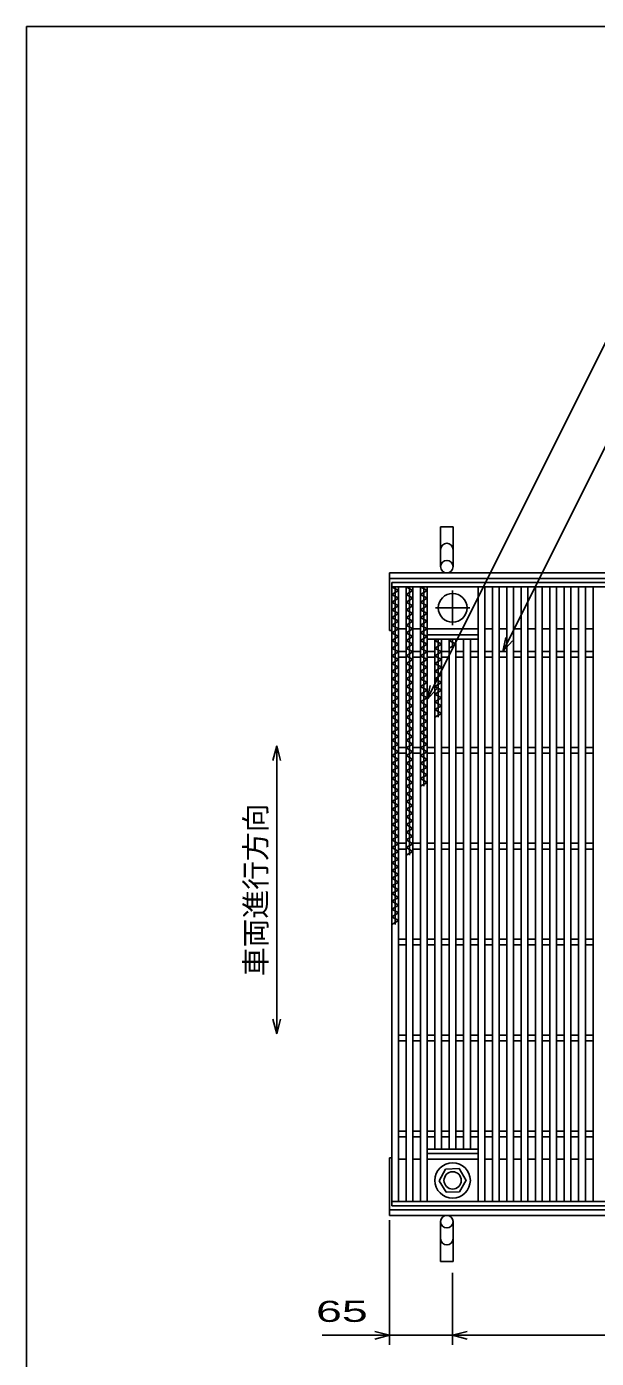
# Model space of a CAD drawing. Units: millimetres, scale not verified. Extents: x -1820 to 1731, y -1282 to 1054.
# Drawn here: x -1729 to -1134, y -335 to 1054 of the extents above; entities that cross this region are included whole.
import ezdxf
from ezdxf.enums import TextEntityAlignment as Align

# ---------------------------------------------------------------- set-up
doc = ezdxf.new("R2010")
doc.units = ezdxf.units.MM
doc.header["$LTSCALE"] = 10
doc.linetypes.add('CHAIN', pattern=[18.5, 12, -1.5, 3.5, -1.5])
for name, color, linetype, lineweight in [('0_2', 150, 'Continuous', 25), ('16', 3, 'Continuous', 25), ('19', 6, 'Continuous', 25), ('22', 4, 'Continuous', 25)]:
    doc.layers.add(name, color=color, linetype=linetype, lineweight=lineweight)
doc.styles.add('ベクトル', font='')
doc.styles.get('ベクトル').set_extended_font_data('ベクトル')

msp = doc.modelspace()

# ---------------------------------------------------------------- linework, layer by layer
at = {"layer": '0_2'}
for p, q in [((-1729, -1146.5), (-1729, 1053.5)), ((-1729, 1053.5), (1731, 1053.5))]:
    msp.add_line(p, q, dxfattribs=at)
at = {"layer": '16'}
for p, q in [((-1348, 474), (-353, 474)), ((-1348, 469.5), (-1348, 474)), ((-353, 469.5), (-1348, 469.5)), ((-1348, -171.5), (-1348, 469.5)), ((-1348, 469.5), (-1341, 469.5)), ((-1341, 465.5), (-1348, 469.5)), ((-1348, 461.5), (-1341, 465.5)), ((-1341, 457.5), (-1348, 461.5)), ((-1344.5, 117.5), (-1344.5, 469.5)), ((-1341, -171.5), (-1341, 469.5)), ((-1333, -171.5), (-1333, 469.5)), ((-1333, 469.5), (-1326, 469.5)), ((-1326, 465.5), (-1333, 469.5)), ((-1333, 461.5), (-1326, 465.5)), ((-1326, 457.5), (-1333, 461.5)), ((-1329.5, 189.5), (-1329.5, 469.5)), ((-1326, -171.5), (-1326, 469.5)), ((-1318, -171.5), (-1318, 469.5)), ((-1318, 469.5), (-1311, 469.5)), ((-1311, 465.5), (-1318, 469.5)), ((-1318, 461.5), (-1311, 465.5)), ((-1311, 457.5), (-1318, 461.5)), ((-1314.5, 261.5), (-1314.5, 469.5)), ((-1311, -171.5), (-1311, 469.5)), ((-1303, 469.5), (-1296, 469.5)), ((-1288, 469.5), (-1281, 469.5)), ((-1273, 469.5), (-1266, 469.5)), ((-1258, -171.5), (-1258, 469.5)), ((-1258, 469.5), (-1251, 469.5)), ((-1251, -171.5), (-1251, 469.5)), ((-1243, -171.5), (-1243, 469.5)), ((-1243, 469.5), (-1236, 469.5)), ((-1236, -171.5), (-1236, 469.5)), ((-1228, -171.5), (-1228, 469.5)), ((-1228, 469.5), (-1221, 469.5)), ((-1221, -171.5), (-1221, 469.5)), ((-1213, -171.5), (-1213, 469.5)), ((-1213, 469.5), (-1206, 469.5)), ((-1206, -171.5), (-1206, 469.5)), ((-1198, -171.5), (-1198, 469.5)), ((-1198, 469.5), (-1191, 469.5)), ((-1191, -171.5), (-1191, 469.5)), ((-1183, -171.5), (-1183, 469.5)), ((-1183, 469.5), (-1176, 469.5)), ((-1176, -171.5), (-1176, 469.5)), ((-1168, -171.5), (-1168, 469.5)), ((-1168, 469.5), (-1161, 469.5)), ((-1161, -171.5), (-1161, 469.5)), ((-1153, -171.5), (-1153, 469.5)), ((-1153, 469.5), (-1146, 469.5)), ((-1146, -171.5), (-1146, 469.5)), ((-1138, -171.5), (-1138, 469.5)), ((-1138, 469.5), (-1131, 469.5)), ((-1348, 453.5), (-1341, 457.5)), ((-1341, 449.5), (-1348, 453.5)), ((-1348, 445.5), (-1341, 449.5)), ((-1341, 441.5), (-1348, 445.5)), ((-1333, 453.5), (-1326, 457.5)), ((-1326, 449.5), (-1333, 453.5)), ((-1333, 445.5), (-1326, 449.5)), ((-1326, 441.5), (-1333, 445.5)), ((-1318, 453.5), (-1311, 457.5)), ((-1311, 449.5), (-1318, 453.5)), ((-1318, 445.5), (-1311, 449.5)), ((-1311, 441.5), (-1318, 445.5)), ((-1348, 437.5), (-1341, 441.5)), ((-1341, 433.5), (-1348, 437.5)), ((-1348, 429.5), (-1341, 433.5)), ((-1333, 437.5), (-1326, 441.5)), ((-1326, 433.5), (-1333, 437.5)), ((-1333, 429.5), (-1326, 433.5)), ((-1318, 437.5), (-1311, 441.5)), ((-1311, 433.5), (-1318, 437.5)), ((-1318, 429.5), (-1311, 433.5)), ((-1341, 425.5), (-1348, 429.5)), ((-1348, 421.5), (-1341, 425.5)), ((-1341, 417.5), (-1348, 421.5)), ((-1348, 413.5), (-1341, 417.5)), ((-1341, 425.5), (-1333, 425.5)), ((-1326, 425.5), (-1333, 429.5)), ((-1333, 421.5), (-1326, 425.5)), ((-1326, 417.5), (-1333, 421.5)), ((-1333, 413.5), (-1326, 417.5)), ((-1326, 425.5), (-1318, 425.5)), ((-1311, 425.5), (-1318, 429.5)), ((-1318, 421.5), (-1311, 425.5)), ((-1311, 417.5), (-1318, 421.5)), ((-1318, 413.5), (-1311, 417.5)), ((-1311, 425.5), (-1258, 425.5)), ((-1311, 419.5), (-1258, 419.5)), ((-1311, 415), (-1311, 419.5)), ((-1258, 419.5), (-1258, 415)), ((-1251, 425.5), (-1243, 425.5)), ((-1236, 425.5), (-1228, 425.5)), ((-1221, 425.5), (-1213, 425.5)), ((-1206, 425.5), (-1198, 425.5)), ((-1191, 425.5), (-1183, 425.5)), ((-1176, 425.5), (-1168, 425.5)), ((-1161, 425.5), (-1153, 425.5)), ((-1146, 425.5), (-1138, 425.5)), ((-1341, 409.5), (-1348, 413.5)), ((-1348, 405.5), (-1341, 409.5)), ((-1341, 401.5), (-1348, 405.5)), ((-1326, 409.5), (-1333, 413.5)), ((-1333, 405.5), (-1326, 409.5)), ((-1326, 401.5), (-1333, 405.5)), ((-1311, 409.5), (-1318, 413.5)), ((-1318, 405.5), (-1311, 409.5)), ((-1311, 401.5), (-1318, 405.5)), ((-1258, 415), (-1311, 415)), ((-1303, -117), (-1303, 415)), ((-1303, 413.5), (-1300.4, 415)), ((-1296, 409.5), (-1303, 413.5)), ((-1303, 405.5), (-1296, 409.5)), ((-1296, 401.5), (-1303, 405.5)), ((-1299.5, 333.5), (-1299.5, 415)), ((-1296, -117), (-1296, 415)), ((-1288, -117), (-1288, 415)), ((-1288, 413.5), (-1285.4, 415)), ((-1281, 409.5), (-1288, 413.5)), ((-1288, 405.5), (-1281, 409.5)), ((-1284.5, 405.5), (-1284.5, 415)), ((-1281, -117), (-1281, 415)), ((-1273, -117), (-1273, 415)), ((-1266, -117), (-1266, 415)), ((-1348, 397.5), (-1341, 401.5)), ((-1341, 393.5), (-1348, 397.5)), ((-1348, 389.5), (-1341, 393.5)), ((-1341, 385.5), (-1348, 389.5)), ((-1341, 402), (-1333, 402)), ((-1341, 396), (-1333, 396)), ((-1333, 397.5), (-1326, 401.5)), ((-1326, 393.5), (-1333, 397.5)), ((-1333, 389.5), (-1326, 393.5)), ((-1326, 385.5), (-1333, 389.5)), ((-1326, 402), (-1318, 402)), ((-1326, 396), (-1318, 396)), ((-1318, 397.5), (-1311, 401.5)), ((-1311, 393.5), (-1318, 397.5)), ((-1318, 389.5), (-1311, 393.5)), ((-1311, 385.5), (-1318, 389.5)), ((-1311, 402), (-1303, 402)), ((-1311, 396), (-1303, 396)), ((-1303, 397.5), (-1296, 401.5)), ((-1296, 393.5), (-1303, 397.5)), ((-1303, 389.5), (-1296, 393.5)), ((-1296, 385.5), (-1303, 389.5)), ((-1296, 402), (-1288, 402)), ((-1296, 396), (-1288, 396)), ((-1281, 402), (-1273, 402)), ((-1281, 396), (-1273, 396)), ((-1266, 402), (-1258, 402)), ((-1266, 396), (-1258, 396)), ((-1251, 402), (-1243, 402)), ((-1251, 396), (-1243, 396)), ((-1236, 402), (-1228, 402)), ((-1236, 396), (-1228, 396)), ((-1221, 402), (-1213, 402)), ((-1221, 396), (-1213, 396)), ((-1206, 402), (-1198, 402)), ((-1206, 396), (-1198, 396)), ((-1191, 402), (-1183, 402)), ((-1191, 396), (-1183, 396)), ((-1176, 402), (-1168, 402)), ((-1176, 396), (-1168, 396)), ((-1161, 402), (-1153, 402)), ((-1161, 396), (-1153, 396)), ((-1146, 402), (-1138, 402)), ((-1146, 396), (-1138, 396)), ((-1348, 381.5), (-1341, 385.5)), ((-1341, 377.5), (-1348, 381.5)), ((-1348, 373.5), (-1341, 377.5)), ((-1333, 381.5), (-1326, 385.5)), ((-1326, 377.5), (-1333, 381.5)), ((-1333, 373.5), (-1326, 377.5)), ((-1318, 381.5), (-1311, 385.5)), ((-1311, 377.5), (-1318, 381.5)), ((-1318, 373.5), (-1311, 377.5)), ((-1303, 381.5), (-1296, 385.5)), ((-1296, 377.5), (-1303, 381.5)), ((-1303, 373.5), (-1296, 377.5)), ((-1341, 369.5), (-1348, 373.5)), ((-1348, 365.5), (-1341, 369.5)), ((-1341, 361.5), (-1348, 365.5)), ((-1348, 357.5), (-1341, 361.5)), ((-1326, 369.5), (-1333, 373.5)), ((-1333, 365.5), (-1326, 369.5)), ((-1326, 361.5), (-1333, 365.5)), ((-1333, 357.5), (-1326, 361.5)), ((-1311, 369.5), (-1318, 373.5)), ((-1318, 365.5), (-1311, 369.5)), ((-1311, 361.5), (-1318, 365.5)), ((-1318, 357.5), (-1311, 361.5)), ((-1296, 369.5), (-1303, 373.5)), ((-1303, 365.5), (-1296, 369.5)), ((-1296, 361.5), (-1303, 365.5)), ((-1303, 357.5), (-1296, 361.5)), ((-1341, 353.5), (-1348, 357.5)), ((-1348, 349.5), (-1341, 353.5)), ((-1341, 345.5), (-1348, 349.5)), ((-1326, 353.5), (-1333, 357.5)), ((-1333, 349.5), (-1326, 353.5)), ((-1326, 345.5), (-1333, 349.5)), ((-1311, 353.5), (-1318, 357.5)), ((-1318, 349.5), (-1311, 353.5)), ((-1311, 345.5), (-1318, 349.5)), ((-1296, 353.5), (-1303, 357.5)), ((-1303, 349.5), (-1296, 353.5)), ((-1296, 345.5), (-1303, 349.5)), ((-1348, 341.5), (-1341, 345.5)), ((-1341, 337.5), (-1348, 341.5)), ((-1348, 333.5), (-1341, 337.5)), ((-1341, 329.5), (-1348, 333.5)), ((-1333, 341.5), (-1326, 345.5)), ((-1326, 337.5), (-1333, 341.5)), ((-1333, 333.5), (-1326, 337.5)), ((-1326, 329.5), (-1333, 333.5)), ((-1318, 341.5), (-1311, 345.5)), ((-1311, 337.5), (-1318, 341.5)), ((-1318, 333.5), (-1311, 337.5)), ((-1311, 329.5), (-1318, 333.5)), ((-1303, 341.5), (-1296, 345.5)), ((-1296, 337.5), (-1303, 341.5)), ((-1303, 333.5), (-1296, 337.5)), ((-1348, 325.5), (-1341, 329.5)), ((-1341, 321.5), (-1348, 325.5)), ((-1348, 317.5), (-1341, 321.5)), ((-1333, 325.5), (-1326, 329.5)), ((-1326, 321.5), (-1333, 325.5)), ((-1333, 317.5), (-1326, 321.5)), ((-1318, 325.5), (-1311, 329.5)), ((-1311, 321.5), (-1318, 325.5)), ((-1318, 317.5), (-1311, 321.5)), ((-1341, 313.5), (-1348, 317.5)), ((-1348, 309.5), (-1341, 313.5)), ((-1341, 305.5), (-1348, 309.5)), ((-1348, 301.5), (-1341, 305.5)), ((-1326, 313.5), (-1333, 317.5)), ((-1333, 309.5), (-1326, 313.5)), ((-1326, 305.5), (-1333, 309.5)), ((-1333, 301.5), (-1326, 305.5)), ((-1311, 313.5), (-1318, 317.5)), ((-1318, 309.5), (-1311, 313.5)), ((-1311, 305.5), (-1318, 309.5)), ((-1318, 301.5), (-1311, 305.5)), ((-1341, 297.5), (-1348, 301.5)), ((-1348, 293.5), (-1341, 297.5)), ((-1341, 289.5), (-1348, 293.5)), ((-1341, 302), (-1333, 302)), ((-1341, 296), (-1333, 296)), ((-1326, 297.5), (-1333, 301.5)), ((-1333, 293.5), (-1326, 297.5)), ((-1326, 289.5), (-1333, 293.5)), ((-1326, 302), (-1318, 302)), ((-1326, 296), (-1318, 296)), ((-1311, 297.5), (-1318, 301.5)), ((-1318, 293.5), (-1311, 297.5)), ((-1311, 289.5), (-1318, 293.5)), ((-1311, 302), (-1303, 302)), ((-1311, 296), (-1303, 296)), ((-1296, 302), (-1288, 302)), ((-1296, 296), (-1288, 296)), ((-1281, 302), (-1273, 302)), ((-1281, 296), (-1273, 296)), ((-1266, 302), (-1258, 302)), ((-1266, 296), (-1258, 296)), ((-1251, 302), (-1243, 302)), ((-1251, 296), (-1243, 296)), ((-1236, 302), (-1228, 302)), ((-1236, 296), (-1228, 296)), ((-1221, 302), (-1213, 302)), ((-1221, 296), (-1213, 296)), ((-1206, 302), (-1198, 302)), ((-1206, 296), (-1198, 296)), ((-1191, 302), (-1183, 302)), ((-1191, 296), (-1183, 296)), ((-1176, 302), (-1168, 302)), ((-1176, 296), (-1168, 296)), ((-1161, 302), (-1153, 302)), ((-1161, 296), (-1153, 296)), ((-1146, 302), (-1138, 302)), ((-1146, 296), (-1138, 296)), ((-1348, 285.5), (-1341, 289.5)), ((-1341, 281.5), (-1348, 285.5)), ((-1348, 277.5), (-1341, 281.5)), ((-1333, 285.5), (-1326, 289.5)), ((-1326, 281.5), (-1333, 285.5)), ((-1333, 277.5), (-1326, 281.5)), ((-1318, 285.5), (-1311, 289.5)), ((-1311, 281.5), (-1318, 285.5)), ((-1318, 277.5), (-1311, 281.5)), ((-1341, 273.5), (-1348, 277.5)), ((-1348, 269.5), (-1341, 273.5)), ((-1341, 265.5), (-1348, 269.5)), ((-1348, 261.5), (-1341, 265.5)), ((-1326, 273.5), (-1333, 277.5)), ((-1333, 269.5), (-1326, 273.5)), ((-1326, 265.5), (-1333, 269.5)), ((-1333, 261.5), (-1326, 265.5)), ((-1311, 273.5), (-1318, 277.5)), ((-1318, 269.5), (-1311, 273.5)), ((-1311, 265.5), (-1318, 269.5)), ((-1318, 261.5), (-1311, 265.5)), ((-1341, 257.5), (-1348, 261.5)), ((-1348, 253.5), (-1341, 257.5)), ((-1341, 249.5), (-1348, 253.5)), ((-1326, 257.5), (-1333, 261.5)), ((-1333, 253.5), (-1326, 257.5)), ((-1326, 249.5), (-1333, 253.5)), ((-1348, 245.5), (-1341, 249.5)), ((-1341, 241.5), (-1348, 245.5)), ((-1348, 237.5), (-1341, 241.5)), ((-1341, 233.5), (-1348, 237.5)), ((-1333, 245.5), (-1326, 249.5)), ((-1326, 241.5), (-1333, 245.5)), ((-1333, 237.5), (-1326, 241.5)), ((-1326, 233.5), (-1333, 237.5)), ((-1348, 229.5), (-1341, 233.5)), ((-1341, 225.5), (-1348, 229.5)), ((-1348, 221.5), (-1341, 225.5)), ((-1333, 229.5), (-1326, 233.5)), ((-1326, 225.5), (-1333, 229.5)), ((-1333, 221.5), (-1326, 225.5)), ((-1341, 217.5), (-1348, 221.5)), ((-1348, 213.5), (-1341, 217.5)), ((-1341, 209.5), (-1348, 213.5)), ((-1348, 205.5), (-1341, 209.5)), ((-1326, 217.5), (-1333, 221.5)), ((-1333, 213.5), (-1326, 217.5)), ((-1326, 209.5), (-1333, 213.5)), ((-1333, 205.5), (-1326, 209.5)), ((-1341, 201.5), (-1348, 205.5)), ((-1348, 197.5), (-1341, 201.5)), ((-1341, 193.5), (-1348, 197.5)), ((-1341, 202), (-1333, 202)), ((-1341, 196), (-1333, 196)), ((-1326, 201.5), (-1333, 205.5)), ((-1333, 197.5), (-1326, 201.5)), ((-1326, 193.5), (-1333, 197.5)), ((-1326, 202), (-1318, 202)), ((-1326, 196), (-1318, 196)), ((-1311, 202), (-1303, 202)), ((-1311, 196), (-1303, 196)), ((-1296, 202), (-1288, 202)), ((-1296, 196), (-1288, 196)), ((-1281, 202), (-1273, 202)), ((-1281, 196), (-1273, 196)), ((-1266, 202), (-1258, 202)), ((-1266, 196), (-1258, 196)), ((-1251, 202), (-1243, 202)), ((-1251, 196), (-1243, 196)), ((-1236, 202), (-1228, 202)), ((-1236, 196), (-1228, 196)), ((-1221, 202), (-1213, 202)), ((-1221, 196), (-1213, 196)), ((-1206, 202), (-1198, 202)), ((-1206, 196), (-1198, 196)), ((-1191, 202), (-1183, 202)), ((-1191, 196), (-1183, 196)), ((-1176, 202), (-1168, 202)), ((-1176, 196), (-1168, 196)), ((-1161, 202), (-1153, 202)), ((-1161, 196), (-1153, 196)), ((-1146, 202), (-1138, 202)), ((-1146, 196), (-1138, 196)), ((-1348, 189.5), (-1341, 193.5)), ((-1341, 185.5), (-1348, 189.5)), ((-1348, 181.5), (-1341, 185.5)), ((-1341, 177.5), (-1348, 181.5)), ((-1333, 189.5), (-1326, 193.5)), ((-1348, 173.5), (-1341, 177.5)), ((-1341, 169.5), (-1348, 173.5)), ((-1348, 165.5), (-1341, 169.5)), ((-1341, 161.5), (-1348, 165.5)), ((-1348, 157.5), (-1341, 161.5)), ((-1341, 153.5), (-1348, 157.5)), ((-1348, 149.5), (-1341, 153.5)), ((-1341, 145.5), (-1348, 149.5)), ((-1348, 141.5), (-1341, 145.5)), ((-1341, 137.5), (-1348, 141.5)), ((-1348, 133.5), (-1341, 137.5)), ((-1341, 129.5), (-1348, 133.5)), ((-1348, 125.5), (-1341, 129.5)), ((-1341, 121.5), (-1348, 125.5)), ((-1348, 117.5), (-1341, 121.5)), ((-1341, 102), (-1333, 102)), ((-1326, 102), (-1318, 102)), ((-1311, 102), (-1303, 102)), ((-1296, 102), (-1288, 102)), ((-1281, 102), (-1273, 102)), ((-1266, 102), (-1258, 102)), ((-1251, 102), (-1243, 102)), ((-1236, 102), (-1228, 102)), ((-1221, 102), (-1213, 102)), ((-1206, 102), (-1198, 102)), ((-1191, 102), (-1183, 102)), ((-1176, 102), (-1168, 102)), ((-1161, 102), (-1153, 102)), ((-1146, 102), (-1138, 102)), ((-1341, 96), (-1333, 96)), ((-1326, 96), (-1318, 96)), ((-1311, 96), (-1303, 96)), ((-1296, 96), (-1288, 96)), ((-1281, 96), (-1273, 96)), ((-1266, 96), (-1258, 96)), ((-1251, 96), (-1243, 96)), ((-1236, 96), (-1228, 96)), ((-1221, 96), (-1213, 96)), ((-1206, 96), (-1198, 96)), ((-1191, 96), (-1183, 96)), ((-1176, 96), (-1168, 96)), ((-1161, 96), (-1153, 96)), ((-1146, 96), (-1138, 96)), ((-1341, 2), (-1333, 2)), ((-1326, 2), (-1318, 2)), ((-1311, 2), (-1303, 2)), ((-1296, 2), (-1288, 2)), ((-1281, 2), (-1273, 2)), ((-1266, 2), (-1258, 2)), ((-1251, 2), (-1243, 2)), ((-1236, 2), (-1228, 2)), ((-1221, 2), (-1213, 2)), ((-1206, 2), (-1198, 2)), ((-1191, 2), (-1183, 2)), ((-1176, 2), (-1168, 2)), ((-1161, 2), (-1153, 2)), ((-1146, 2), (-1138, 2)), ((-1341, -4), (-1333, -4)), ((-1326, -4), (-1318, -4)), ((-1311, -4), (-1303, -4)), ((-1296, -4), (-1288, -4)), ((-1281, -4), (-1273, -4)), ((-1266, -4), (-1258, -4)), ((-1251, -4), (-1243, -4)), ((-1236, -4), (-1228, -4)), ((-1221, -4), (-1213, -4)), ((-1206, -4), (-1198, -4)), ((-1191, -4), (-1183, -4)), ((-1176, -4), (-1168, -4)), ((-1161, -4), (-1153, -4)), ((-1146, -4), (-1138, -4)), ((-1341, -98), (-1333, -98)), ((-1341, -104), (-1333, -104)), ((-1326, -98), (-1318, -98)), ((-1326, -104), (-1318, -104)), ((-1311, -98), (-1303, -98)), ((-1311, -104), (-1303, -104)), ((-1296, -98), (-1288, -98)), ((-1296, -104), (-1288, -104)), ((-1281, -98), (-1273, -98)), ((-1281, -104), (-1273, -104)), ((-1266, -98), (-1258, -98)), ((-1266, -104), (-1258, -104)), ((-1251, -98), (-1243, -98)), ((-1251, -104), (-1243, -104)), ((-1236, -98), (-1228, -98)), ((-1236, -104), (-1228, -104)), ((-1221, -98), (-1213, -98)), ((-1221, -104), (-1213, -104)), ((-1206, -98), (-1198, -98)), ((-1206, -104), (-1198, -104)), ((-1191, -98), (-1183, -98)), ((-1191, -104), (-1183, -104)), ((-1176, -98), (-1168, -98)), ((-1176, -104), (-1168, -104)), ((-1161, -98), (-1153, -98)), ((-1161, -104), (-1153, -104)), ((-1146, -98), (-1138, -98)), ((-1146, -104), (-1138, -104)), ((-1311, -117), (-1258, -117)), ((-1311, -121.5), (-1311, -117)), ((-1311, -121.5), (-1258, -121.5)), ((-1258, -121.5), (-1258, -117)), ((-1341, -127.5), (-1333, -127.5)), ((-1326, -127.5), (-1318, -127.5)), ((-1311, -127.5), (-1258, -127.5)), ((-1291.8, -137.6), (-1298.5, -149.8)), ((-1277.8, -137.2), (-1291.8, -137.6)), ((-1270.5, -149.5), (-1277.8, -137.2)), ((-1251, -127.5), (-1243, -127.5)), ((-1236, -127.5), (-1228, -127.5)), ((-1221, -127.5), (-1213, -127.5)), ((-1206, -127.5), (-1198, -127.5)), ((-1191, -127.5), (-1183, -127.5)), ((-1176, -127.5), (-1168, -127.5)), ((-1161, -127.5), (-1153, -127.5)), ((-1146, -127.5), (-1138, -127.5)), ((-1298.5, -149.8), (-1291.2, -161.8)), ((-1277.2, -161.4), (-1270.5, -149.2)), ((-1291.2, -161.8), (-1277.2, -161.4)), ((-1348, -171.5), (-353, -171.5)), ((-1348, -176), (-1348, -171.5)), ((-1348, -171.5), (-1341, -171.5)), ((-353, -176), (-1348, -176)), ((-1333, -171.5), (-1326, -171.5)), ((-1318, -171.5), (-1311, -171.5)), ((-1303, -171.5), (-1296, -171.5)), ((-1288, -171.5), (-1281, -171.5)), ((-1273, -171.5), (-1266, -171.5)), ((-1258, -171.5), (-1251, -171.5)), ((-1243, -171.5), (-1236, -171.5)), ((-1228, -171.5), (-1221, -171.5)), ((-1213, -171.5), (-1206, -171.5)), ((-1198, -171.5), (-1191, -171.5)), ((-1183, -171.5), (-1176, -171.5)), ((-1168, -171.5), (-1161, -171.5)), ((-1153, -171.5), (-1146, -171.5)), ((-1138, -171.5), (-1131, -171.5))]:
    msp.add_line(p, q, dxfattribs=at)
at = {"layer": '16', "linetype": 'CHAIN'}
for p, q in [((-1284.5, 465.5), (-1284.5, 429.5)), ((-1302.5, 447.5), (-1266.5, 447.5))]:
    msp.add_line(p, q, dxfattribs=at)
at = {"layer": '16'}
for radius in [18.5, 9]:
    msp.add_circle((-1284.5, -149.5), radius, dxfattribs=at)
for start, end in [(90, 270), (270, 90)]:
    msp.add_arc((-1284.5, 447.5), 15, start, end, dxfattribs=at)
at = {"layer": '19'}
for p, q in [((-1297, 490.5), (-1297, 532.1)), ((-1297, 532.1), (-1284, 532.1)), ((-1284, 532.1), (-1284, 490.5)), ((-1350.5, 484), (-350.5, 484)), ((-1350.5, 424), (-1350.5, 484)), ((-1350.5, 478), (-350.5, 478)), ((-1350.5, 424), (-1348, 424)), ((-1350.5, -186), (-1350.5, -126)), ((-1350.5, -126), (-1348, -126)), ((-1350.5, -180), (-350.5, -180)), ((-1350.5, -186), (-350.5, -186)), ((-1297, -192.5), (-1297, -234.1)), ((-1284, -234.1), (-1284, -192.5)), ((-1297, -234.1), (-1284, -234.1))]:
    msp.add_line(p, q, dxfattribs=at)
for centre in [(-1290.5, 490.5), (-1290.5, -192.5)]:
    msp.add_circle(centre, 6.5, dxfattribs=at)
for centre, start, end in [((-1290.5, 508.3), 0, 180), ((-1290.5, -210.3), 180, 0)]:
    msp.add_arc(centre, 6.5, start, end, dxfattribs=at)
at = {"layer": '22'}
for p, q in [((-1311, 352), (-1105.8, 762.5)), ((-1232, 402), (-1074.2, 717.5)), ((-1232, 402), (-1229, 416.6)), ((-1232, 402), (-1222, 413)), ((-1311, 352), (-1308, 366.6)), ((-1311, 352), (-1301, 363)), ((-1468, 303.5), (-1472, 288.5)), ((-1464, 288.5), (-1468, 303.5)), ((-1468, 303.5), (-1468, 3.5)), ((-1468, 3.5), (-1472, 18.5)), ((-1464, 18.5), (-1468, 3.5)), ((-1350.5, -321), (-1350.5, -191)), ((-1284.5, -321), (-1284.5, -246)), ((-1420.5, -311), (-1350.5, -311)), ((-1350.5, -311), (-1365.5, -307)), ((-1365.5, -315), (-1350.5, -311)), ((-1350.5, -311), (-1284.5, -311)), ((-1284.5, -311), (-1269.5, -307)), ((-1269.5, -315), (-1284.5, -311)), ((-1284.5, -311), (-414.5, -311))]:
    msp.add_line(p, q, dxfattribs=at)

# ---------------------------------------------------------------- texts
at = {"layer": '22', "color": 2, "style": 'ベクトル'}
msp.add_text('車両進行方向', height=21.99, rotation=90, dxfattribs=at).set_placement((-1490, 63.5), align=Align.MIDDLE_LEFT)
at = {"layer": '22', "color": 2, "style": 'ベクトル', "width": 1.65}
msp.add_text(' 65 ', height=21.99, dxfattribs=at).set_placement((-1440.5, -286), align=Align.MIDDLE_LEFT)

doc.saveas('drawing.dxf')
